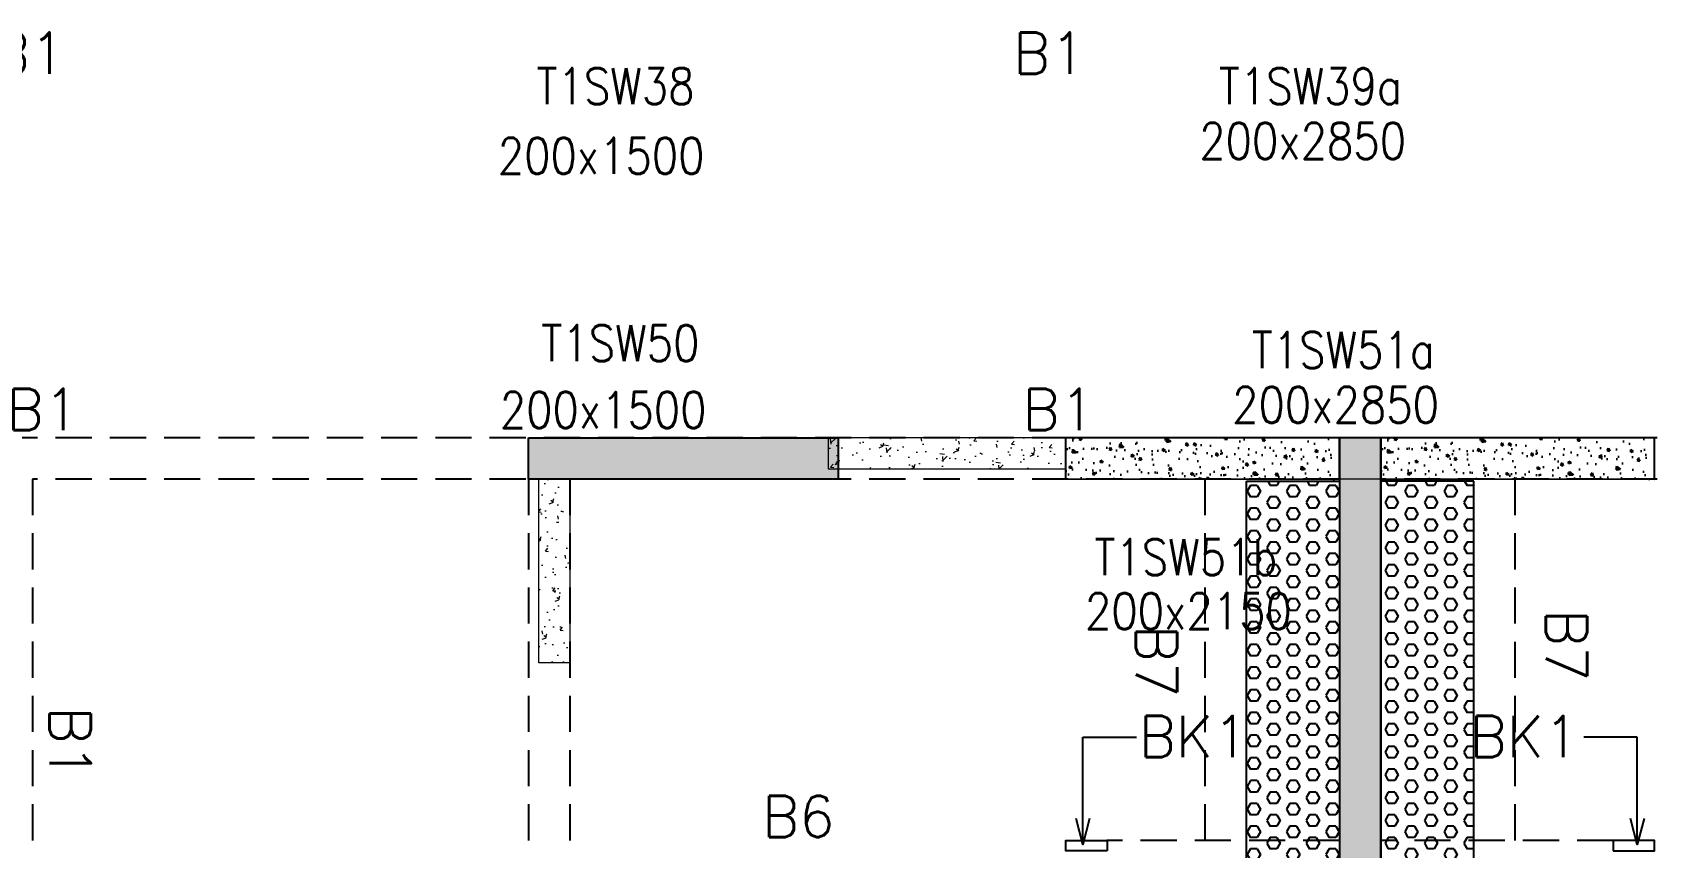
# Model space of a CAD drawing. Header units: millimetres. Extents: x 1078357 to 2594950, y -4969473 to -4636555.
# Drawn here: x 1960826 to 1968676, y -4664139 to -4660191 of the extents above; entities that cross this region are included whole.
import ezdxf

# ---------------------------------------------------------------- set-up
doc = ezdxf.new("R2010")
doc.units = ezdxf.units.MM
doc.linetypes.add('CENTER', pattern=[2, 1.25, -0.25, 0.25, -0.25])
doc.linetypes.add('HIDDEN', pattern=[0.375, 0.25, -0.125])
doc.layers.get('0').update_dxf_attribs({"lineweight": 0})
for name, color, linetype, lineweight in [('A-_ANOTDIMA_D-', 6, 'Continuous', 13), ('COL. NO.', 30, 'Continuous', 25), ('COL. SIZE', 7, 'Continuous', 25), ('RCC UPSTAND', 43, 'Continuous', 30), ('S-NON STR RCC WALL', 8, 'Continuous', 0)]:
    doc.layers.add(name, color=color, linetype=linetype, lineweight=lineweight)
for name, color, linetype in [('B-200x325', 201, 'HIDDEN'), ('B-200x375', 41, 'HIDDEN'), ('B-200x650', 241, 'HIDDEN'), ('BK1-200x650', 241, 'HIDDEN'), ('NON STR. RCC WALL', 6, 'Continuous'), ('S-COLUMN_SHEAR WALL', 1, 'Continuous'), ('SLAB FOLD', 8, 'Continuous')]:
    doc.layers.add(name, color=color, linetype=linetype)
doc.styles.add('Roman', font='romans')
doc.styles.add('ROMANS', font='romans.shx', dxfattribs={"width": 0.85})
doc.dimstyles.new('HARESH', dxfattribs={"dimtxt": 150, "dimasz": 75, "dimexe": 0, "dimexo": 0, "dimgap": 25, "dimtad": 1, "dimdec": 0, "dimdsep": 46, "dimtxsty": 'Roman', "dimblk": 'OBLIQUE', "dimcen": 225, "dimdle": 25, "dimclrd": 2, "dimclre": 2, "dimclrt": 7, "dimadec": 8, "dimazin": 1, "dimtfac": 1, "dimtdec": 0, "dimtmove": 0, "dimatfit": 0, "dimfxl": 1, "dimlwd": -1, "dimlwe": -1, "dimarcsym": 0})
pattern_1 = [(180, (834801.65, 212820.39), (-7e-15, -54.99261315), [31.75, -63.5]), (300, (834801.65, 212820.39), (47.625, 27.4963066), [31.75, -63.5]), (240, (834769.9, 212820.39), (47.625, -27.4963066), [31.75, -63.5])]

# ---------------------------------------------------------------- blocks, each defined once
blk = doc.blocks.new('_Oblique')
at = {"color": 0, "linetype": 'ByBlock', "lineweight": -2}
blk.add_line((-0.5, -0.5), (0.5, 0.5), dxfattribs=at)
blk = doc.blocks.new('G$CD63B60BD')
at = {"layer": 'COL. NO.', "linetype": 'Continuous', "style": 'ROMANS', "width": 0.85}
for s, p in [('T1SW38', (33939.5, 8565.4, -320.4)), ('T1SW39a', (37241.6, 8565.4, -320.4)), ('T1SW50', (33962.8, 7320.5, -320.4)), ('T1SW51a', (37400.7, 7287.4, -320.4)), ('T1SW51b', (36639.3, 6284.2, -320.4))]:
    blk.add_text(s, height=175, dxfattribs=at).set_placement(p)
at = {"layer": 'COL. SIZE', "linetype": 'Continuous', "style": 'ROMANS', "width": 0.85}
for s, p in [('200x1500', (33751.9, 8227.7, -320.4)), ('200x2850', (37146.7, 8299.7, -320.4)), ('200x1500', (33761.6, 6997, -320.4)), ('200x2850', (37305.9, 7021.7, -320.4)), ('200x2150', (36593.6, 6022.6, -320.4))]:
    blk.add_text(s, height=175, dxfattribs=at).set_placement(p)

msp = doc.modelspace()

# ---------------------------------------------------------------- hatches: boundary and pattern name
at = {"layer": 'RCC UPSTAND'}
h = msp.add_hatch(dxfattribs=at)
h.set_pattern_fill('AR-CONC', color=8, scale=20, angle=270)
h.set_pattern_definition([(320, (5177747.08, -2125511.2), (-12.550427, -143.4520365), [15, -165]), (265, (5177747.08, -2125511.2), (150.438427, 27.7502667), [12, -132]), (10.4514445, (5177746.03, -2125523.15), (137.887998, -115.7017693), [12.7480384, -140.2284224]), (316.1842, (5177787.08, -2125511.2), (-33.103856, -213.448266), [22.5, -247.5]), (6.6356355, (5177784.32, -2125528.99), (194.82372, -186.932389), [19.122068, -210.342752]), (261.184164, (5177787.08, -2125511.2), (194.82372, -186.932389), [18, -198]), (291, (5177777.08, -2125531.2), (-80.523778, -119.3814104), [15, -165]), (236, (5177777.08, -2125531.2), (145.030009, -48.6630664), [12, -132]), (341.4514447, (5177770.37, -2125541.15), (64.5062306, -168.0444753), [12.748038, -140.2284224]), (307.5, (5177747.08, -2125511.2), (66.57877077, -2.43197106), [0, -130.4, 0, -134, 0, -132.5]), (277.5, (5177747.08, -2125511.2), (78.8823424, -52.6139075), [0, -76.4, 0, -127.4, 0, -50.5]), (237.5, (5177747.08, -2125466.6), (-4.51097435, -106.7644872), [0, -50, 0, -156, 0, -207]), (227.5, (5177747.08, -2125446.6), (20.0209965, -116.6372339), [0, -65, 0, -103.6, 0, -147])])
h.paths.add_polyline_path([(1967151.2, -4662154.4), (1965826.2, -4662154.1), (1965826.2, -4662353.6), (1967151.2, -4662353.9)])
h = msp.add_hatch(dxfattribs=at)
h.set_pattern_fill('AR-CONC', color=8, scale=20, angle=270)
h.set_pattern_definition([(320, (5179272.08, -2125511.2), (-12.550427, -143.4520365), [15, -165]), (265, (5179272.08, -2125511.2), (150.438427, 27.7502667), [12, -132]), (10.4514445, (5179271.03, -2125523.15), (137.887998, -115.7017693), [12.7480384, -140.2284224]), (316.1842, (5179312.08, -2125511.2), (-33.103856, -213.448266), [22.5, -247.5]), (6.6356355, (5179309.32, -2125528.99), (194.82372, -186.932389), [19.122068, -210.342752]), (261.184164, (5179312.08, -2125511.2), (194.82372, -186.932389), [18, -198]), (291, (5179302.08, -2125531.2), (-80.523778, -119.3814104), [15, -165]), (236, (5179302.08, -2125531.2), (145.030009, -48.6630664), [12, -132]), (341.4514447, (5179295.37, -2125541.15), (64.5062306, -168.0444753), [12.748038, -140.2284224]), (307.5, (5179272.08, -2125511.2), (66.57877077, -2.43197106), [0, -130.4, 0, -134, 0, -132.5]), (277.5, (5179272.08, -2125511.2), (78.8823424, -52.6139075), [0, -76.4, 0, -127.4, 0, -50.5]), (237.5, (5179272.08, -2125466.6), (-4.51097435, -106.7644872), [0, -50, 0, -156, 0, -207]), (227.5, (5179272.08, -2125446.6), (20.0209965, -116.6372339), [0, -65, 0, -103.6, 0, -147])])
h.paths.add_polyline_path([(1968676.2, -4662154.4), (1967351.2, -4662154.1), (1967351.2, -4662353.6), (1968676.2, -4662353.9)])
at = {"layer": 'S-COLUMN_SHEAR WALL', "lineweight": 25}
h = msp.add_hatch(color=1, dxfattribs=at)
h.dxf.hatch_style = 1
h.paths.add_polyline_path([(1963226.2, -4662153.8), (1964726.2, -4662153.8), (1964726.2, -4662353.8), (1963226.2, -4662353.8)])
h = msp.add_hatch(color=1, dxfattribs=at)
h.dxf.hatch_style = 1
h.paths.add_polyline_path([(1967151.2, -4664303.8), (1967351.2, -4664303.8), (1967351.2, -4662153.8), (1967151.2, -4662153.8)])
at = {"layer": 'S-NON STR RCC WALL'}
h = msp.add_hatch(dxfattribs=at)
h.set_pattern_fill('AR-CONC', color=256)
h.set_pattern_definition([(50, (-4410069.28, 23210408.14), (182.184669, -15.9390855), [19.05, -209.55]), (355, (-4410069.28, 23210408.14), (-35.2434214, 191.0568452), [15.24, -167.6405842]), (100.4514447, (-4410054.1, 23210406.81), (146.9412471, 175.1177519), [16.1900088, -178.0902446]), (46.1842, (-4410069.28, 23210458.94), (271.0790409, -42.042328), [28.575, -314.325]), (96.6355576, (-4410046.7, 23210455.44), (237.404134, 247.4261246), [24.2850231, -267.1356082]), (351.1841512, (-4410069.28, 23210458.94), (237.404134, 247.4261246), [22.859967, -251.459732]), (21, (-4410043.88, 23210446.24), (151.6143913, -102.2651982), [19.05, -209.55]), (326, (-4410043.88, 23210446.24), (61.8020283, 184.1879661), [15.24, -167.64]), (71.451445, (-4410031.24, 23210437.72), (213.4164193, 81.9227689), [16.1900088, -178.0899376]), (37.5, (-4410069.28, 23210408.14), (3.08860325, 84.55503887), [0, -165.608, 0, -170.18, 0, -168.275]), (7.5, (-4410069.28, 23210408.14), (66.8196625, 100.18057482), [0, -97.028, 0, -161.798, 0, -64.135]), (327.5, (-4410125.92, 23210408.14), (135.59059517, -5.728744), [0, -63.5, 0, -198.12, 0, -262.89]), (317.5, (-4410151.32, 23210408.14), (148.1291814, 25.42649103), [0, -82.55, 0, -131.572, 0, -186.69])])
h.paths.add_polyline_path([(1965826.4, -4662153.8), (1964676.4, -4662153.8), (1964676.4, -4662303.8), (1965826.4, -4662303.8)])
h = msp.add_hatch(dxfattribs=at)
h.set_pattern_fill('AR-CONC', color=256, angle=180)
h.set_pattern_definition([(50, (-5488258.74, 27891137.3), (182.184669, -15.93908554), [19.05, -209.55]), (355, (-5488258.74, 27891137.3), (-35.2434214, 191.0568452), [15.24, -167.6405842]), (100.4514447, (-5488243.56, 27891135.97), (146.9412471, 175.1177519), [16.1900088, -178.0902446]), (46.1842, (-5488258.74, 27891188.1), (271.0790409, -42.042328), [28.575, -314.325]), (96.6355576, (-5488236.15, 27891184.6), (237.404134, 247.4261246), [24.2850231, -267.1356082]), (351.1841512, (-5488258.74, 27891188.1), (237.404134, 247.4261246), [22.859967, -251.459732]), (21, (-5488233.34, 27891175.4), (151.6143913, -102.2651982), [19.05, -209.55]), (326, (-5488233.34, 27891175.4), (61.8020283, 184.1879661), [15.24, -167.64]), (71.451445, (-5488220.7, 27891166.87), (213.4164193, 81.9227689), [16.1900088, -178.0899376]), (37.5, (-5488258.74, 27891137.3), (3.08860325, 84.55503887), [0, -165.608, 0, -170.18, 0, -168.275]), (7.5, (-5488258.74, 27891137.3), (66.8196625, 100.18057482), [0, -97.028, 0, -161.798, 0, -64.135]), (327.5, (-5488315.38, 27891137.3), (135.59059517, -5.72874399), [0, -63.5, 0, -198.12, 0, -262.89]), (317.5, (-5488340.78, 27891137.3), (148.1291814, 25.42649103), [0, -82.55, 0, -131.572, 0, -186.69])])
h.paths.add_polyline_path([(1963276.4, -4662353.8), (1963426.4, -4662353.8), (1963426.4, -4663243.7), (1963276.4, -4663243.7)])
at = {"layer": 'SLAB FOLD', "ltscale": 1000}
h = msp.add_hatch(dxfattribs=at)
h.set_pattern_fill('HEX', color=8, scale=10, angle=180)
h.set_pattern_definition(pattern_1)
h.paths.add_polyline_path([(1967151.4, -4662364.4), (1966701.4, -4662364.4), (1966701.4, -4664303.7), (1967151.4, -4664303.7)])
h = msp.add_hatch(dxfattribs=at)
h.set_pattern_fill('HEX', color=8, scale=10, angle=180)
h.set_pattern_definition(pattern_1)
h.paths.add_polyline_path([(1967351.7, -4662364.4), (1967801.7, -4662364.4), (1967801.7, -4664303.7), (1967351.7, -4664303.7)])

# ---------------------------------------------------------------- linework, layer by layer
at = {"color": 2, "linetype": 'CENTER', "ltscale": 700, "elevation": 0}
msp.add_lwpolyline([(1967151.2, -4664303.8), (1967351.2, -4664303.8), (1967351.2, -4662353.8), (1967151.2, -4662353.8)], close=True, dxfattribs=at)
at = {"layer": 'B-200x375', "ltscale": 700}
for p, q in [((1966501.2, -4664103.9, 0), (1966501.2, -4662353.9, 0)), ((1968001.5, -4664103.9, 0), (1968001.5, -4662353.9, 0))]:
    msp.add_line(p, q, dxfattribs=at)
at = {"layer": 'B-200x375', "linetype": 'Continuous', "ltscale": 700}
for p, q in [((1966701.2, -4664103.9, 0), (1966701.2, -4662364.6, 0)), ((1967801.5, -4664103.9, 0), (1967801.5, -4662364.6, 0))]:
    msp.add_line(p, q, dxfattribs=at)
at = {"layer": 'B-200x650', "linetype": 'HIDDEN', "ltscale": 700}
for p, q in [((1967151.2, -4662153.8, 0), (1954969.8, -4662153.8, 0)), ((1973676.4, -4662153.8, 0), (1967351.2, -4662153.8, 0)), ((1967151.2, -4662353.8, 0), (1960826.4, -4662353.8, 0)), ((1960826.4, -4662353.8, 0), (1960826.4, -4664603.8, 0)), ((1963226.4, -4662353.8, 0), (1963226.4, -4668803.7, 0)), ((1963426.4, -4662353.8, 0), (1963426.4, -4668803.7, 0)), ((1973676.4, -4662353.8, 0), (1967351.2, -4662353.8, 0)), ((1967151.4, -4664103.8, 0), (1966026.4, -4664103.8, 0)), ((1968476.4, -4664103.8, 0), (1967351.4, -4664103.8, 0))]:
    msp.add_line(p, q, dxfattribs=at)
at = {"layer": 'BK1-200x650', "linetype": 'Continuous', "ltscale": 700, "elevation": 0}
for points in [[(1966026.5, -4664153.8), (1965826.5, -4664153.8), (1965826.5, -4664103.7), (1966026.5, -4664103.7)], [(1968476.4, -4664153.8), (1968676.5, -4664153.8), (1968676.5, -4664103.7), (1968476.4, -4664103.7)]]:
    msp.add_lwpolyline(points, close=True, dxfattribs=at)
at = {"layer": 'NON STR. RCC WALL', "elevation": 0}
for points in [[(1967151.2, -4662154.4), (1965826.2, -4662154.1), (1965826.2, -4662353.6), (1967151.2, -4662353.9)], [(1968676.2, -4662154.4), (1967351.2, -4662154.1), (1967351.2, -4662353.6), (1968676.2, -4662353.9)]]:
    msp.add_lwpolyline(points, close=True, dxfattribs=at)
at = {"layer": 'S-COLUMN_SHEAR WALL', "color": 1, "lineweight": 25, "elevation": 0}
for points in [[(1963226.2, -4662153.8), (1964726.2, -4662153.8), (1964726.2, -4662353.8), (1963226.2, -4662353.8)], [(1967151.2, -4664303.8), (1967351.2, -4664303.8), (1967351.2, -4662153.8), (1967151.2, -4662153.8)]]:
    msp.add_lwpolyline(points, close=True, dxfattribs=at)
at = {"layer": 'S-NON STR RCC WALL', "ltscale": 700, "elevation": 0}
for points in [[(1965826.4, -4662153.8), (1964676.4, -4662153.8), (1964676.4, -4662303.8), (1965826.4, -4662303.8)], [(1963276.4, -4662353.8), (1963426.4, -4662353.8), (1963426.4, -4663243.7), (1963276.4, -4663243.7)]]:
    msp.add_lwpolyline(points, close=True, dxfattribs=at)
at = {"layer": 'SLAB FOLD', "color": 8, "ltscale": 1000, "elevation": 0}
for points in [[(1966701.2, -4662364.4), (1967151.2, -4662364.4), (1967151.2, -4664303.7), (1966701.2, -4664303.7)], [(1967801.5, -4662364.4), (1967351.4, -4662364.4), (1967351.4, -4664303.7), (1967801.5, -4664303.7)]]:
    msp.add_lwpolyline(points, close=True, dxfattribs=at)

# ---------------------------------------------------------------- block references
at = {"layer": 'A-_ANOTDIMA_D-', "color": 2, "ltscale": 700}
msp.add_blockref('G$CD63B60BD', (1929326.2, -4669103.8, 0), dxfattribs=at)

# ---------------------------------------------------------------- texts
at = {"layer": 'B-200x325', "linetype": 'Continuous', "ltscale": 700, "style": 'ROMANS'}
msp.add_text('B6', height=200, rotation=359.99945, dxfattribs=at).set_placement((1964356.8, -4664088.6, -2.7))
at = {"layer": 'B-200x375', "linetype": 'Continuous', "ltscale": 700, "style": 'ROMANS'}
for p in [(1968150.5, -4662983.2, -2.7), (1966166.4, -4663059.6, -2.7)]:
    msp.add_text('B7', height=200, rotation=269.99906, dxfattribs=at).set_placement(p)
at = {"layer": 'B-200x650', "linetype": 'HIDDEN', "ltscale": 500, "style": 'ROMANS'}
for rotation, p in [(359.99906, (1960634, -4660390.9, -2.7)), (359.99906, (1965572.1, -4660391, -2.7)), (0.00094, (1960700.9, -4662116.6, -2.7)), (0.00094, (1965617.6, -4662116.6, -2.7)), (269.99906, (1960909.6, -4663455.7, -2.7))]:
    msp.add_text('B1', height=200, rotation=rotation, dxfattribs=at).set_placement(p)
at = {"layer": 'BK1-200x650', "linetype": 'Continuous', "ltscale": 700, "style": 'ROMANS'}
for rotation, p in [(0.00094, (1966179.6, -4663701.2, -2.7)), (359.99906, (1967780.5, -4663701.2, -2.7))]:
    msp.add_text('BK1', height=200, rotation=rotation, dxfattribs=at).set_placement(p)

# ---------------------------------------------------------------- leaders
at = {"layer": 'BK1-200x650', "linetype": 'Continuous', "ltscale": 700}
for points in [[(1965910, -4664123.5, 0), (1965910, -4663603.4, 0), (1966168.8, -4663603.4, 0)], [(1968592.9, -4664123.5, 0), (1968592.9, -4663603.4, 0), (1968334.1, -4663603.4, 0)]]:
    msp.add_leader(points, dimstyle='HARESH', override={"dimasz": 125, "dimgap": 25, "dimtad": 0, "dimldrblk": 'Open30'}, dxfattribs=at)

doc.saveas('drawing.dxf')
